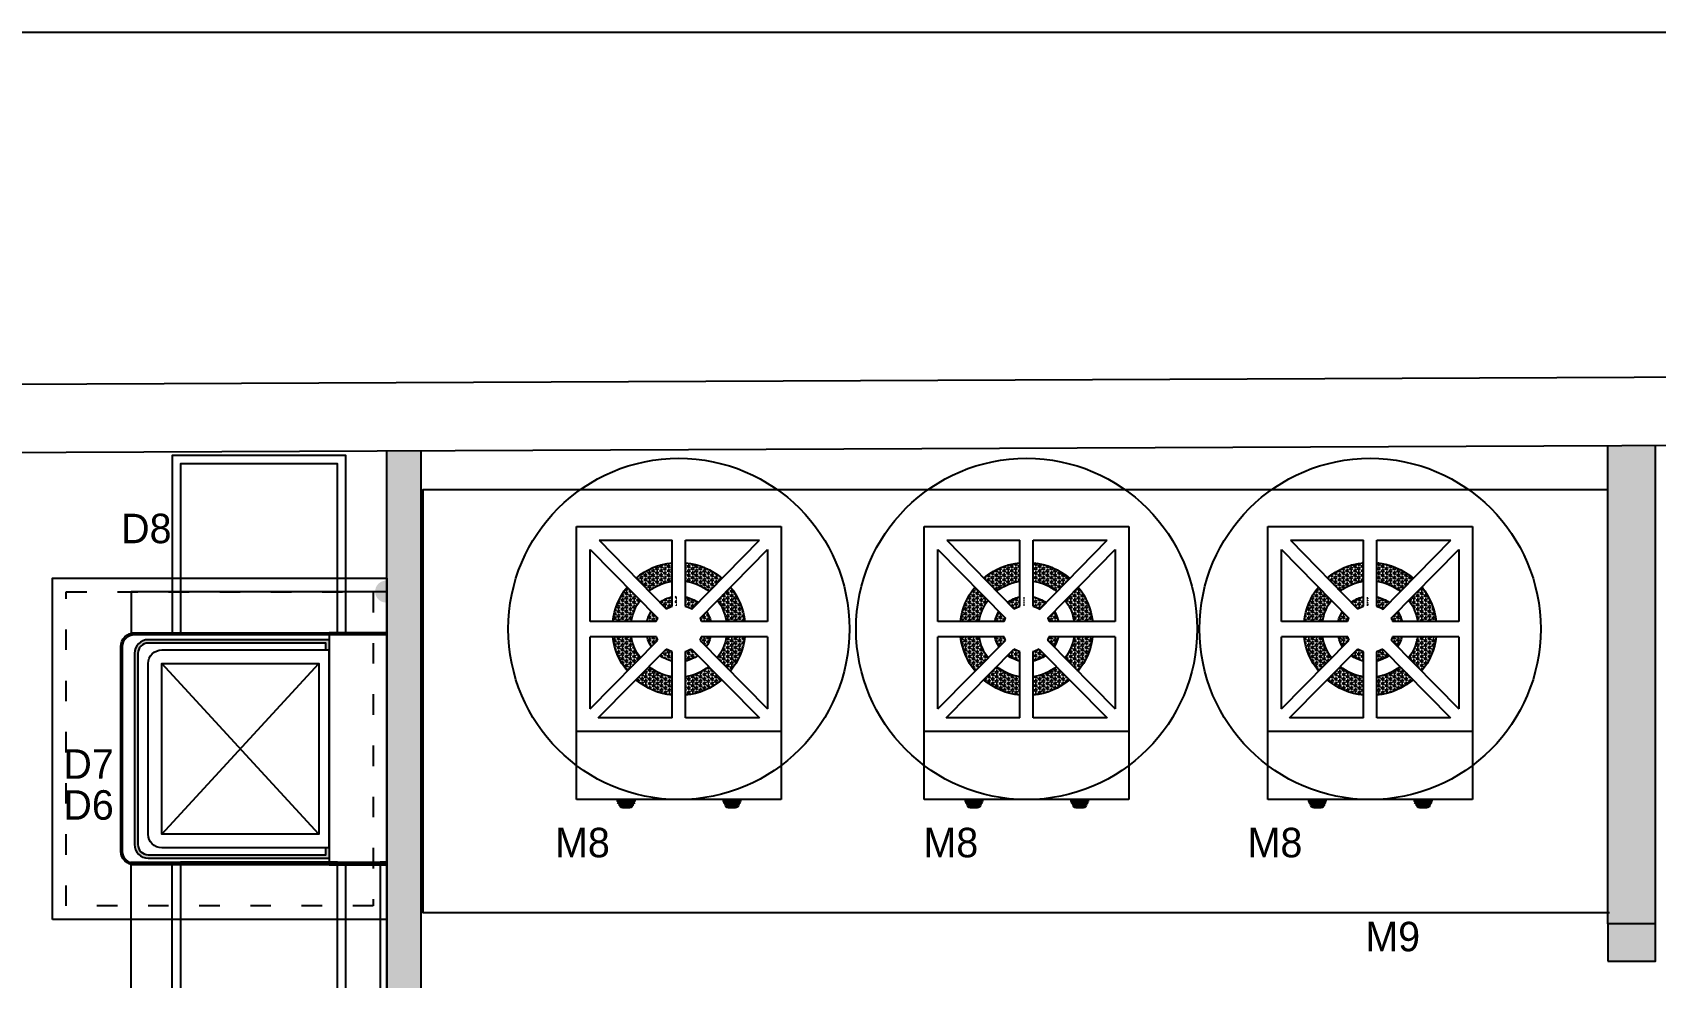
# Model space of a CAD drawing. Header units: millimetres. Extents: x -3164 to 12587, y -18082 to -16228.
# Drawn here: x -2486.4 to -2010.5, y -16704 to -16427.1 of the extents above; entities that cross this region are included whole.
import ezdxf
from ezdxf.enums import TextEntityAlignment as Align

# ---------------------------------------------------------------- set-up
doc = ezdxf.new("R2010")
doc.units = ezdxf.units.MM
doc.linetypes.add('ACAD_ISO03W100', pattern=[30, 12, -18])
doc.layers.add('rmz-elk.', color=40, linetype='Continuous', lineweight=20)
doc.styles.add('TAKSİM', font='GOTHIC.TTF', dxfattribs={"height": 20})
pattern_1 = [(0, (863.9996242556726, -4927.1812774043), (0, 0.6599112), [0.3810000000000001, -0.7620000000000001]), (120, (863.9996242556726, -4927.1812774043), (-0.5714998634418735, -0.3299555999999999), [0.3809999999999999, -0.7619999999999999]), (59.99999999999999, (864.3806242556725, -4927.1812774043), (-0.5714998634418735, 0.3299556000000001), [0.3810000000000001, -0.7620000000000001])]
pattern_2 = [(0, (1426.273702855094, -5386.25986027935), (0, 0.6599112000000003), [0.3810000000000001, -0.7620000000000001]), (120, (1426.273702855094, -5386.25986027935), (-0.5714998634418734, -0.3299555999999999), [0.3809999999999989, -0.7619999999999978]), (59.99999999999999, (1426.654702855094, -5386.25986027935), (-0.5714998634418734, 0.3299556000000001), [0.3810000000000001, -0.7620000000000001])]
pattern_3 = [(0, (1717.689698945006, -4372.871083199202), (0, 0.6599112), [0.3810000000000001, -0.7620000000000001]), (120, (1717.689698945006, -4372.871083199202), (-0.5714998634418735, -0.3299555999999999), [0.3809999999999998, -0.7619999999999997]), (59.99999999999999, (1718.070698945005, -4372.871083199202), (-0.5714998634418735, 0.3299556000000001), [0.3810000000000001, -0.7620000000000001])]

# ---------------------------------------------------------------- blocks, each defined once
blk = doc.blocks.new('23434324')
h = blk.add_hatch(color=7)
edge = h.paths.add_edge_path()
edge.add_line((2395.578636301163, 1826.784384428606), (2395.078636301163, 1826.784384428606))
edge.add_line((2395.078636301163, 1826.784384428606), (2395.078636301163, 1752.784384428606))
edge.add_arc((2391.578636301163, 1752.784384428606), 3.5, -90, 0, ccw=False)
edge.add_line((2391.578636301163, 1749.284384428606), (2331.578636301163, 1749.284384428606))
edge.add_arc((2331.578636301163, 1752.784384428606), 3.5, 180, 270, ccw=False)
edge.add_line((2328.078636301163, 1752.784384428606), (2328.078636301163, 1826.784384428606))
edge.add_line((2328.078636301163, 1826.784384428606), (2327.578636301163, 1826.784384428606))
edge.add_line((2327.578636301163, 1826.784384428606), (2327.578636301163, 1809.868606398034))
edge.add_line((2327.578636301163, 1809.868606398034), (2327.578636301163, 1752.784384428606))
edge.add_arc((2331.578636301163, 1752.784384428606), 4, 180, 270)
edge.add_line((2331.578636301163, 1748.784384428606), (2391.578636301163, 1748.784384428606))
edge.add_arc((2391.578636301163, 1752.784384428606), 4, 270, 360)
edge.add_line((2395.578636301163, 1752.784384428606), (2395.578636301163, 1826.784384428606))
blk.add_hatch(color=7).paths.add_polyline_path([(2393.578636301163, 1809.868606398034), (2390.578636301163, 1809.868606398034), (2390.578636301163, 1808.868606398034), (2392.578636301163, 1808.868606398034), (2392.578636301163, 1756.784384428606, -0.4142135623730951), (2389.578636301163, 1753.784384428606), (2333.578636301163, 1753.784384428606, -0.4142135623730951), (2330.578636301163, 1756.784384428606), (2330.578636301163, 1808.868606398034), (2332.578636301163, 1808.868606398034), (2332.578636301163, 1809.868606398034), (2329.578636301163, 1809.868606398034), (2329.578636301163, 1756.784384428606, 0.4142135623730951), (2333.578636301163, 1752.784384428606), (2389.578636301163, 1752.784384428606, 0.4142135623730951), (2393.578636301163, 1756.784384428606)])
at = {"color": 7}
for points in [[(2331.578636301163, 1748.784384428606), (2391.578636301163, 1748.784384428606, 0.414213562373095), (2395.578636301163, 1752.784384428606), (2395.578636301163, 1826.784384428606), (2327.578636301163, 1826.784384428606), (2327.578636301163, 1752.784384428606, 0.414213562373095)], [(2331.578636301163, 1749.284384428606), (2391.578636301163, 1749.284384428606, 0.414213562373095), (2395.078636301163, 1752.784384428606), (2395.078636301163, 1826.784384428606), (2328.078636301163, 1826.784384428606), (2328.078636301163, 1752.784384428606, 0.414213562373095)]]:
    blk.add_lwpolyline(points, format="xyb", close=True, dxfattribs=at)
for points in [[(2327.578636301163, 1809.868606398034), (2327.578636301163, 1826.784384428606), (2395.578636301163, 1826.784384428606), (2395.578636301163, 1809.868606398034)], [(2390.578636301163, 1826.784384428606), (2332.578636301163, 1826.784384428606)], [(2395.078636301163, 1809.868606398034), (2328.078636301163, 1809.868606398034)], [(2332.578636301163, 1809.868606398034), (2390.578636301163, 1809.868606398034)], [(2336.578636301162, 1760.784384428606), (2386.578636301163, 1760.784384428606), (2386.578636301163, 1806.784384428606), (2336.578636301163, 1806.784384428606), (2336.578636301162, 1760.784384428606), (2386.578636301163, 1806.784384428606), (2336.578636301163, 1806.784384428606), (2386.578636301163, 1760.784384428606)]]:
    blk.add_lwpolyline(points, dxfattribs=at)
for points in [[(2393.578636301163, 1809.868606398034), (2393.578636301163, 1756.784384428606, -0.414213562373095), (2389.578636301163, 1752.784384428606), (2333.578636301163, 1752.784384428606, -0.414213562373095), (2329.578636301163, 1756.784384428606), (2329.578636301163, 1809.868606398034)], [(2390.578636301163, 1808.868606398034), (2392.578636301163, 1808.868606398034), (2392.578636301163, 1756.784384428606, -0.4142135623730951), (2389.578636301163, 1753.784384428606), (2333.578636301163, 1753.784384428606, -0.4142135623730951), (2330.578636301163, 1756.784384428606), (2330.578636301163, 1808.868606398034), (2332.578636301163, 1808.868606398034)], [(2332.578636301163, 1809.868606398034), (2332.578636301163, 1760.784384428606, 0.414213562373095), (2336.578636301163, 1756.784384428606), (2386.578636301163, 1756.784384428606, 0.414213562373095), (2390.578636301163, 1760.784384428606), (2390.578636301163, 1809.868606398034)]]:
    blk.add_lwpolyline(points, format="xyb", dxfattribs=at)
blk = doc.blocks.new('errere')
at = {"color": 1}
blk.add_lwpolyline([(93.74635105222978, 2378.24700648331), (193.7463510522298, 2378.24700648331), (193.7463510522298, 2476.24700648331), (93.74635105222978, 2476.24700648331)], close=True, dxfattribs=at)
at = {"color": 1, "linetype": 'ACAD_ISO03W100', "ltscale": 0.5}
blk.add_lwpolyline([(97.74635105222978, 2382.24700648331), (189.7463510522298, 2382.24700648331), (189.7463510522298, 2472.24700648331), (97.74635105222978, 2472.24700648331)], close=True, dxfattribs=at)
at = {"color": 1}
blk.add_blockref('23434324', (-2217.832285248933, 649.4626220547034), dxfattribs=at)
blk = doc.blocks.new('DSFSSDFS')
h = blk.add_hatch()
h.set_pattern_fill('NET3', scale=0.3, style=0)
h.set_pattern_definition([(0, (-92.65975996956149, 1.53194398631058), (0, 0.9524999999999999), []), (59.99999999999999, (-92.65975996956149, 1.53194398631058), (-0.8248891971046777, 0.4762500000000001), []), (120, (-92.65975996956149, 1.53194398631058), (-0.8248891971046778, -0.4762499999999997), [])])
h.paths.add_polyline_path([(1478.656101667159, 2190.227504005875, 1), (1482.656101667159, 2190.227504005875, 1)])
h.paths.add_polyline_path([(1481.208992645809, 2190.227504005875, -1), (1480.103210688508, 2190.227504005875, -1)], flags=16)
h.paths.add_polyline_path([(1480.960119657678, 2190.227504005875, 1), (1480.352083676639, 2190.227504005875, 1)], flags=0)
at = {"color": 7}
for points in [[(1453.656101667159, 2158.227504005875), (1483.656101667159, 2158.227504005875, 0.414213562373095), (1488.656101667159, 2163.227504005875), (1488.656101667159, 2193.227504005875, 0.414213562373095), (1483.656101667159, 2198.227504005875), (1453.656101667159, 2198.227504005875, 0.414213562373095), (1448.656101667159, 2193.227504005875), (1448.656101667159, 2163.227504005875, 0.414213562373095)], [(1453.656101667159, 2160.227504005875), (1483.656101667159, 2160.227504005875, 0.4142135623730951), (1486.656101667159, 2163.227504005875), (1486.656101667159, 2193.227504005875, 0.4142135623730951), (1483.656101667159, 2196.227504005875), (1453.656101667159, 2196.227504005875, 0.4142135623730951), (1450.656101667159, 2193.227504005875), (1450.656101667159, 2163.227504005875, 0.4142135623730951)]]:
    blk.add_lwpolyline(points, format="xyb", close=True, dxfattribs=at)
for points in [[(1476.656101667159, 2190.227504005875), (1456.656101667159, 2190.227504005875)], [(1456.656101667159, 2166.227504005875), (1477.827674542412, 2187.399076881129)], [(1480.656101667159, 2186.227504005875), (1480.656101667159, 2166.227504005875)]]:
    blk.add_lwpolyline(points, dxfattribs=at)
for radius in [3, 2.278098493742164, 2, 0.5528909786503391, 0.3040179905196965]:
    blk.add_circle((1480.656101667159, 2190.227504005875), radius, dxfattribs=at)
blk = doc.blocks.new('A$C70B71D40')
at = {"color": 7}
for points in [[(75.00000199180795, 6.770997060812078e-06), (75.00000199180795, 160.0000067709971), (1.991807948797941e-06, 160.0000067709971), (1.991807948797941e-06, 6.770997060812078e-06)], [(60.50000199180795, 160.0000067709971), (60.50000199180795, 10.50000677099706), (14.50000199180795, 10.50000677099706), (14.50000199180795, 160.0000067709971)]]:
    blk.add_lwpolyline(points, close=True, dxfattribs=at)
for points in [[(1.991807948797941e-06, 160.0000067709971), (2.000001991807949, 160.0000067709971), (2.000001991807949, 6.770997060812078e-06)], [(37.50000199180795, 8.00000677099706), (12.00000199180795, 8.00000677099706), (12.00000199180795, 160.0000067709971)], [(12.00000199180795, 8.00000677099706), (63.00000199180795, 8.00000677099706), (63.00000199180795, 160.0000067709971)], [(14.50000199180795, 10.50000677099706), (12.00000199180795, 8.00000677099706)], [(60.50000199180795, 10.50000677099706), (63.00000199180795, 8.00000677099706)]]:
    blk.add_lwpolyline(points, dxfattribs=at)
at = {"color": 7, "rotation": 90.00000000000001}
blk.add_blockref('DSFSSDFS', (2216.16172112932, -1375.432355870134), dxfattribs=at)
blk = doc.blocks.new('ghggfhh')
at = {"color": 7}
blk.add_lwpolyline([(1188.70887886518, 1333.348928259998), (1193.70887886518, 1333.348928259998), (1193.70887886518, 1333.874710884695), (1188.70887886518, 1333.874710884695)], close=True, dxfattribs=at)
blk.add_lwpolyline([(1188.70887886518, 1332.995249185514), (1189.20887886518, 1332.530171890104), (1189.20887886518, 1332.508896094053, 0.414213562373095), (1190.20887886518, 1331.508896094053), (1192.20887886518, 1331.508896094053, 0.414213562373095), (1193.20887886518, 1332.508896094053), (1193.20887886518, 1332.530171890104), (1193.70887886518, 1332.995249185514)], format="xyb", dxfattribs=at)
for points in [[(1188.70887886518, 1332.995249185514), (1190.70887886518, 1332.995249185514)], [(1189.35040899095, 1332.739956668449), (1193.06734873941, 1332.739956668449)], [(1189.458884000102, 1332.506120782187), (1192.958873730258, 1332.506120782187)], [(1190.70887886518, 1333.348928259998), (1190.70887886518, 1332.995249185514)], [(1191.70887886518, 1333.348928259998), (1191.70887886518, 1332.995249185514)], [(1191.70887886518, 1332.995249185514), (1193.70887886518, 1332.995249185514)], [(1189.497180093985, 1332.272284895925), (1192.920577636375, 1332.272284895925)], [(1189.624773103534, 1332.038449009662), (1192.792984626826, 1332.038449009662)], [(1189.972656051877, 1331.7970683182), (1192.445101678482, 1331.7970683182)]]:
    blk.add_lwpolyline(points, dxfattribs=at)
blk = doc.blocks.new('dggddgf')
h = blk.add_hatch()
h.set_pattern_fill('HEX', color=1, scale=0.12, style=0)
h.set_pattern_definition(pattern_3)
edge = h.paths.add_edge_path()
edge.add_line((2936.078206490585, -3754.126566899455), (2939.859170772854, -3757.985743806277))
edge.add_arc((2948.752949438273, -3768.94550381173), 14.11437700809292, 97.8899833341319, 129.0591198469256, ccw=False)
edge.add_line((2946.815449438273, -3754.964740882741), (2946.815449438273, -3749.541996557886))
edge.add_arc((2948.752949438272, -3768.945503811729), 19.49999999999881, 95.70225857670721, 130.5406080018168)
h = blk.add_hatch()
h.set_pattern_fill('HEX', color=1, scale=0.12, style=0)
h.set_pattern_definition(pattern_1)
h.paths.add_polyline_path([(2961.312456023715, -3754.028775137848, 0.1512101996851955), (2950.690449438273, -3749.541996557886), (2950.690449438273, -3754.964740882742, -0.1342449488269524), (2957.534305587959, -3757.895462069776)])
h = blk.add_hatch()
h.set_pattern_fill('HEX', color=1, scale=0.12, style=0)
h.set_pattern_definition(pattern_3)
edge = h.paths.add_edge_path()
edge.add_line((2929.373290312194, -3766.782447604184), (2934.805303537635, -3766.782447604184))
edge.add_arc((2948.752949438274, -3768.945503811731), 14.11437700809464, 143.582877989877, 171.1845691871705, ccw=False)
edge.add_line((2937.394878405554, -3760.566371354113), (2933.588512785186, -3756.686227283547))
edge.add_arc((2948.752949438273, -3768.945503811731), 19.50000000000026, 141.0471352166386, 173.6313041909521)
edge = h.paths.add_edge_path()
edge.add_line((2934.83238918149, -3771.276520856691), (2929.392774864263, -3771.276520856691))
edge.add_arc((2948.752949438273, -3768.945503811731), 19.50000000000026, 186.8655170852251, 219.2674770911716)
edge.add_line((2933.656057000563, -3781.287863339966), (2937.473840622293, -3777.430628598315))
edge.add_arc((2948.752949438274, -3768.945503811731), 14.11437700809464, 189.5060623183917, 216.9536613469417, ccw=False)
h = blk.add_hatch()
h.set_pattern_fill('HEX', color=1, scale=0.12, style=0)
h.set_pattern_definition(pattern_3)
edge = h.paths.add_edge_path()
edge.add_line((2962.700595338911, -3766.782447604184), (2968.132608564351, -3766.782447604184))
edge.add_arc((2948.752949438271, -3768.94550381173), 19.5000000000007, 6.368695809045496, 38.95286478334975)
edge.add_line((2963.917386091362, -3756.686227283549), (2960.111020470992, -3760.566371354113))
edge.add_arc((2948.752949438274, -3768.945503811731), 14.1143770080924, 8.815430812831323, 36.41712201012632, ccw=False)
edge = h.paths.add_edge_path()
edge.add_line((2968.113124012282, -3771.276520856691), (2962.673509695055, -3771.276520856691))
edge.add_arc((2948.752949438274, -3768.945503811731), 14.1143770080924, 323.046338653055, 350.4939376816065, ccw=False)
edge.add_line((2960.032058254252, -3777.430628598314), (2963.849841875982, -3781.287863339965))
edge.add_arc((2948.752949438271, -3768.94550381173), 19.5000000000007, 320.732522908831, 353.1344829147729)
h = blk.add_hatch()
h.set_pattern_fill('HEX', color=1, scale=0.12, style=0)
h.set_pattern_definition(pattern_2)
edge = h.paths.add_edge_path()
edge.add_line((2939.39981157748, -3766.782447604184), (2942.149582316486, -3766.782447604184))
edge.add_arc((2948.752949438273, -3768.94550381173), 6.948616373215433, 153.25862528981, 161.8628250903643, ccw=False)
edge.add_line((2942.547510579287, -3765.81887654429), (2940.616556699861, -3763.850495155573))
edge.add_arc((2948.752949438272, -3768.94550381173), 9.599999999999648, 147.9452041147022, 166.978400720846)
edge = h.paths.add_edge_path()
edge.add_line((2942.206986633748, -3771.276520856691), (2939.440250606241, -3771.276520856691))
edge.add_arc((2948.752949438272, -3768.94550381173), 9.599999999999648, 194.0527009161436, 212.9800757661751)
edge.add_line((2940.699894283962, -3774.17123846646), (2942.626680054446, -3772.224542228536))
edge.add_arc((2948.752949438273, -3768.94550381173), 6.948616373215433, 199.60081204265, 208.1575728299753, ccw=False)
h = blk.add_hatch()
h.set_pattern_fill('HEX', color=1, scale=0.12, style=0)
h.set_pattern_definition(pattern_2)
edge = h.paths.add_edge_path()
edge.add_line((2943.038903490663, -3761.231252136513), (2944.919050262683, -3763.150291424465))
edge.add_arc((2948.752949438273, -3768.94550381173), 6.948616373215345, 106.19053637835441, 123.48715421423111, ccw=False)
edge.add_line((2946.815449438273, -3762.272471273813), (2946.815449438273, -3759.543052336185))
edge.add_arc((2948.752949438272, -3768.945503811732), 9.600000000000561, 101.6435785159113, 126.5278263989657)
h = blk.add_hatch()
h.set_pattern_fill('HEX', color=1, scale=0.12, style=0)
h.set_pattern_definition(pattern_2)
edge = h.paths.add_edge_path()
edge.add_line((2949.690449438273, -3762.060421150491), (2949.690449438273, -3759.391389841822))
edge.add_arc((2948.752949438273, -3768.94550381173), 9.600000000000358, 84.39577717171352, 86.41667830152865)
edge.add_line((2949.352949438272, -3759.364272158127), (2949.352949438271, -3762.022840342941))
edge.add_arc((2948.752949438273, -3768.945503811732), 6.948616373216534, 82.2460670206832, 85.04644816204569, ccw=False)
edge = h.paths.add_edge_path()
edge.add_line((2952.47228354322, -3763.076106626509), (2954.354844721609, -3761.149429848861))
edge.add_arc((2948.752949438273, -3768.94550381173), 9.599999999999921, 54.30073747513237, 78.3564214840879)
edge.add_line((2950.690449438273, -3759.543052336185), (2950.690449438273, -3762.272471273813))
edge.add_arc((2948.752949438272, -3768.945503811732), 6.948616373216395, 57.638281477937426, 73.80946362165179, ccw=False)
h = blk.add_hatch()
h.set_pattern_fill('HEX', color=1, scale=0.12, style=0)
h.set_pattern_definition(pattern_2)
edge = h.paths.add_edge_path()
edge.add_line((2955.356316560059, -3766.782447604184), (2958.106087299064, -3766.782447604184))
edge.add_arc((2948.752949438272, -3768.945503811731), 9.60000000000012, 13.02159927915534, 32.05479588529109)
edge.add_line((2956.889342176685, -3763.850495155573), (2954.958388297259, -3765.81887654429))
edge.add_arc((2948.752949438273, -3768.945503811732), 6.94861637321476, 18.137174909646717, 26.74137471019651, ccw=False)
edge = h.paths.add_edge_path()
edge.add_line((2958.065648270302, -3771.276520856691), (2955.298912242797, -3771.276520856691))
edge.add_arc((2948.752949438273, -3768.945503811732), 6.94861637321476, 331.842427170036, 340.3991879573573, ccw=False)
edge.add_line((2954.879218822101, -3772.224542228536), (2956.806004592584, -3774.171238466459))
edge.add_arc((2948.752949438272, -3768.945503811731), 9.60000000000012, 327.0199242338375, 345.9472990838589)
h = blk.add_hatch()
h.set_pattern_fill('HEX', color=1, scale=0.12, style=0)
h.set_pattern_definition(pattern_2)
edge = h.paths.add_edge_path()
edge.add_line((2946.815449438273, -3778.347955287277), (2946.815449438273, -3775.618536349649))
edge.add_arc((2948.752949438273, -3768.94550381173), 6.948616373215926, 237.8587634193605, 253.8094636216549, ccw=False)
edge.add_line((2945.056229053319, -3774.82917000702), (2943.15826071615, -3776.746751026283))
edge.add_arc((2948.752949438273, -3768.94550381173), 9.60000000000017, 234.3536831711634, 258.3564214840828)
h = blk.add_hatch()
h.set_pattern_fill('HEX', color=1, scale=0.12, style=0)
h.set_pattern_definition(pattern_1)
h.paths.add_polyline_path([(2952.449669823226, -3774.829170007019, -0.06971065240336698), (2950.690449438272, -3775.618536349649), (2950.690449438272, -3778.347955287277, 0.1051163154149321), (2954.347638160395, -3776.746751026282)])
h = blk.add_hatch()
h.set_pattern_fill('HEX', color=1, scale=0.12, style=0)
h.set_pattern_definition(pattern_3)
edge = h.paths.add_edge_path()
edge.add_line((2939.955428226852, -3779.98268002946), (2936.15101514229, -3783.826406069314))
edge.add_arc((2948.752949438273, -3768.94550381173), 19.50000000000005, 229.7403106977143, 264.2977414232905)
edge.add_line((2946.815449438273, -3788.349011065575), (2946.815449438273, -3782.92626674072))
edge.add_arc((2948.752949438273, -3768.94550381173), 14.11437700809389, 231.4423236815913, 262.11001666586867, ccw=False)
h = blk.add_hatch()
h.set_pattern_fill('HEX', color=1, scale=0.12, style=0)
h.set_pattern_definition(pattern_3)
edge = h.paths.add_edge_path()
edge.add_line((2961.354883734256, -3783.826406069314), (2957.550470649693, -3779.98268002946))
edge.add_arc((2948.752949438273, -3768.945503811731), 14.1143770080935, 277.88998333412974, 308.5576763184109, ccw=False)
edge.add_line((2950.690449438273, -3782.92626674072), (2950.690449438273, -3788.349011065576))
edge.add_arc((2948.752949438273, -3768.94550381173), 19.50000000000025, 275.7022585767054, 310.2596893022853)
at = {"color": 7}
for p, q in [((2978.752949438273, -3738.94550381173), (2918.752949438273, -3738.94550381173)), ((2918.752949438273, -3738.94550381173), (2918.752949438273, -3818.94550381173)), ((2978.752949438273, -3818.94550381173), (2978.752949438273, -3738.94550381173)), ((2946.815449438273, -3742.94550381173), (2925.123746201979, -3742.94550381173)), ((2944.919050262683, -3763.150291424465), (2925.12374620198, -3742.94550381173)), ((2946.815449438273, -3762.272471273813), (2946.815449438273, -3742.94550381173)), ((2972.141950918849, -3742.94550381173), (2950.690449438273, -3742.94550381173)), ((2950.690449438273, -3762.272471273813), (2950.690449438273, -3742.94550381173)), ((2972.141950918848, -3742.94550381173), (2952.47228354322, -3763.076106626509)), ((2922.752949438273, -3745.640639164861), (2922.752949438273, -3766.782447604184)), ((2942.547510579287, -3765.818876544289), (2922.752949438273, -3745.640639164861)), ((2974.752949438273, -3745.640639164862), (2954.958388297259, -3765.81887654429)), ((2974.752949438273, -3766.782447604184), (2974.752949438273, -3745.640639164862)), ((2922.752949438272, -3771.276520856691), (2922.752949438271, -3792.303638315231)), ((2942.626680054445, -3772.224542228537), (2922.752949438273, -3792.30363831523)), ((2974.752949438273, -3792.303638315229), (2954.879218822101, -3772.224542228536)), ((2974.752949438273, -3792.303638315229), (2974.752949438273, -3771.276520856691)), ((2945.05622905332, -3774.82917000702), (2925.145641579975, -3794.94550381173)), ((2946.815449438272, -3794.94550381173), (2946.815449438272, -3775.618536349649)), ((2950.690449438273, -3794.94550381173), (2950.690449438272, -3775.618536349649)), ((2972.360257296571, -3794.94550381173), (2952.449669823226, -3774.829170007019)), ((2925.145641579975, -3794.94550381173), (2946.815449438272, -3794.94550381173)), ((2950.690449438273, -3794.94550381173), (2972.360257296571, -3794.94550381173)), ((2918.752949438273, -3798.94550381173), (2978.752949438273, -3798.94550381173))]:
    blk.add_line(p, q, dxfattribs=at)
at = {"color": 1}
for p, q in [((2978.752949438273, -3738.94550381173), (2918.752949438273, -3738.94550381173)), ((2918.752949438273, -3738.94550381173), (2918.752949438273, -3798.94550381173)), ((2978.752949438273, -3798.94550381173), (2978.752949438273, -3738.94550381173)), ((2918.752949438273, -3798.94550381173), (2978.752949438273, -3798.94550381173))]:
    blk.add_line(p, q, dxfattribs=at)
at = {"color": 7}
for points in [[(2922.752949438273, -3766.782447604184), (2942.149582316485, -3766.782447604184)], [(2955.35631656006, -3766.782447604184), (2974.752949438273, -3766.782447604184)], [(2922.752949438272, -3771.276520856691), (2942.206986633748, -3771.276520856691)], [(2955.298912242798, -3771.276520856691), (2974.752949438273, -3771.276520856691)], [(2918.752949438273, -3818.94550381173), (2978.752949438273, -3818.94550381173)]]:
    blk.add_lwpolyline(points, dxfattribs=at)
at = {"color": 1}
for centre, radius, start, end in [((2948.752949438273, -3768.94550381173), 19.5, 95.70225857670539, 130.540608001812), ((2948.752949438273, -3768.94550381173), 19.5, 49.90347313911382, 84.2977414232946), ((2948.752949438269, -3768.945503811729), 19.49999999999651, 141.0471352166244, 173.6313041909553), ((2948.752949438272, -3768.94550381173), 14.11437700809304, 97.88998333413113, 129.0591198469243), ((2948.752949438273, -3768.94550381173), 14.11437700809336, 51.52619025538068, 82.11001666586887), ((2948.752949438273, -3768.94550381173), 19.5, 6.368695809044715, 38.95286478337565), ((2948.752949438273, -3768.94550381173), 14.11437700809336, 143.5828779898554, 171.1845691871315), ((2948.752949438273, -3768.94550381173), 9.600000000000001, 147.9452041146571, 166.9784007208428), ((2948.752949438273, -3768.94550381173), 9.600000000000001, 101.6435785159125, 126.5278263989761), ((2948.752949438273, -3768.94550381173), 9.600000000000001, 54.30073747512809, 78.3564214840875), ((2948.752949438273, -3768.94550381173), 9.600000000000001, 13.02159927915719, 32.05479588534288), ((2948.752949438273, -3768.94550381173), 14.11437700809336, 8.815430812868465, 36.41712201014457), ((2948.752949438273, -3768.945503811731), 19.50000000000071, 186.8655170852453, 219.2674770911563), ((2948.752949438273, -3768.94550381173), 14.11437700809336, 189.5060623183953, 216.9536613469775), ((2948.752949438273, -3768.94550381173), 9.600000000000001, 194.0527009162152, 212.9800757661961), ((2948.752949438273, -3768.94550381173), 9.600000000000001, 327.0199242338181, 345.9472990837848), ((2948.752949438273, -3768.94550381173), 14.11437700809336, 323.0463386531136, 350.4939376816047), ((2948.752949438273, -3768.94550381173), 19.5, 320.7325229088437, 353.1344829147547), ((2948.752949438273, -3768.945503811727), 9.600000000003769, 234.353683171154, 258.3564214840875), ((2948.752949438273, -3768.94550381173), 9.600000000000001, 281.6435785159125, 305.6463168288566), ((2948.752949438273, -3768.94550381173), 14.11437700809336, 231.4423236816282, 262.1100166658689), ((2948.752949438273, -3768.94550381173), 14.11437700809336, 277.8899833341312, 308.5576763183719), ((2948.752949438273, -3768.94550381173), 19.5, 229.740310697726, 264.2977414232946), ((2948.752949438273, -3768.94550381173), 19.5, 275.7022585767054, 310.259689302274)]:
    blk.add_arc(centre, radius, start, end, dxfattribs=at)
at = {"color": 7}
for radius, start, end in [(6.948616373215192, 105.7480952837699, 123.4871542142387), (6.948616373215114, 106.1905363783376, 123.4871542142387), (6.948616373215192, 57.63828147793437, 73.8094636216624), (6.948616373215114, 57.63828147795637, 73.8094636216624), (6.948616373215114, 153.2586252898192, 161.8628250903702), (6.948616373215192, 18.13717490962984, 26.74137471017492), (6.948616373215114, 18.13717490962984, 26.74137471017492), (6.948616373215114, 199.6008120426452, 208.1575728299645), (6.948616373215192, 331.8424271700355, 340.3991879573548), (6.948616373215114, 331.8424271700355, 340.3991879573548), (6.948616373215192, 237.8587634193667, 255.2902157569483), (6.948616373215114, 237.8587634193667, 253.8094636216624), (6.948616373215192, 286.1905363783376, 302.1412365806333), (6.948616373215114, 286.1905363783376, 302.1412365806333)]:
    blk.add_arc((2948.752949438273, -3768.94550381173), radius, start, end, dxfattribs=at)
for p in [(1741.989355325981, -5152.820214696425), (1772.989355325981, -5152.820214696425)]:
    blk.add_blockref('ghggfhh', p, dxfattribs=at)

msp = doc.modelspace()

# ---------------------------------------------------------------- hatches: boundary and pattern name
h = msp.add_hatch(color=256)
h.dxf.hatch_style = 1
h.paths.add_polyline_path([(-2515.197444749334, -16539.24916295547), (-2515.197444749334, -16550.24916295547), (-2501.197444749333, -16550.24916295547), (-2501.197444749333, -16539.24916295547)])
h.paths.add_polyline_path([(-2722.080457445007, -16653.04062555406), (-2708.508209036172, -16656.47487556373), (-2705.809869742863, -16645.81096609964), (-2719.382118151698, -16642.37671608997)])
h.paths.add_polyline_path([(-2024.539819608844, -16699.20892874629), (-2010.539819608844, -16699.20892874629), (-2010.539819608844, -16688.20892874629), (-2024.539819608844, -16688.20892874629)])
h.paths.add_polyline_path([(-1675.539819608844, -16688.20892874629), (-1675.539819608844, -16699.20892874629), (-1661.539819608844, -16699.20892874629), (-1661.539819608844, -16688.20892874629)])
h.paths.add_polyline_path([(-525.5398196088445, -16700.20892874629), (-511.539819608844, -16700.20892874629), (-511.5398196088445, -16689.20892874629), (-525.539819608844, -16689.20892874629)])
h.paths.add_polyline_path([(-113.5398196088445, -16696.20892874629), (-113.5398196088436, -16707.20892874629), (-99.53981960884448, -16707.20892874629), (-99.53981960884357, -16696.20892874629)])
h.paths.add_polyline_path([(-99.53981960884357, -17581.20892874629), (-99.53981960884448, -17570.20892874629), (-113.5398196088436, -17570.20892874629), (-113.5398196088436, -17581.20892874629)])
h.paths.add_polyline_path([(-549.5398196088445, -17581.20892874629), (-549.539819608844, -17570.20892874629), (-563.5398196088445, -17570.20892874629), (-563.539819608844, -17581.20892874629)])
h.paths.add_polyline_path([(-960.5398196088445, -17570.20892874629), (-960.5398196088445, -17581.20892874629), (-946.5398196088445, -17581.20892874629), (-946.5398196088445, -17570.20892874629)])
h.paths.add_polyline_path([(-1312.539819608844, -17570.20892874629), (-1312.539819608844, -17581.20892874629), (-1298.539819608844, -17581.20892874629), (-1298.539819608844, -17570.20892874629)])
h.paths.add_polyline_path([(-1675.539819608844, -17581.20892874629), (-1661.539819608844, -17581.20892874629), (-1661.539819608844, -17570.20892874629), (-1675.539819608844, -17570.20892874629)])
h.paths.add_polyline_path([(-2024.539819608844, -17570.20892874629), (-2024.539819608844, -17581.20892874629), (-2010.539819608844, -17581.20892874629), (-2010.539819608844, -17570.20892874629)])
h = msp.add_hatch(color=256)
h.dxf.hatch_style = 1
h.paths.add_polyline_path([(-1772.470598240501, -16873.84571132422), (-1782.470598240503, -16873.84571132422), (-1782.470598240503, -16883.84571132422), (-1772.470598240501, -16883.84571132422), (-1762.470598240501, -16883.84571132422), (-1692.470598240501, -16883.84571132422), (-1692.470598240501, -16873.84571132422), (-1762.470598240501, -16873.84571132422), (-1762.470598240501, -16748.84571132422), (-1661.539819608846, -16748.84571132422), (-1661.539819608846, -16699.20892874629), (-1671.539819608846, -16699.20892874629), (-1671.539819608846, -16738.84571132422), (-1762.470598240501, -16738.84571132422), (-1762.470598240501, -16547.11412113517), (-1772.470598240501, -16547.15655957957)])
h.paths.add_polyline_path([(-1946.85451369057, -16883.84571132422), (-1882.470598240503, -16883.84571132422), (-1882.470598240503, -16873.84571132422), (-1946.85451369057, -16873.84571132422)])
h.paths.add_polyline_path([(-2024.539819608844, -16688.20892874629), (-2010.539819608844, -16688.20892874629), (-2010.539819608844, -16548.16688832103), (-2024.539819608844, -16548.22630214319)])
h.paths.add_polyline_path([(-2382.470598240503, -16933.84653151543), (-2457.472522469299, -16933.84653151543), (-2457.472522469299, -16943.84653151543), (-2372.470598240503, -16943.84653151543), (-2372.470598240503, -16883.84571132422), (-2246.85451369057, -16883.84571132422), (-2246.85451369057, -16873.84571132422), (-2372.470598240501, -16873.84571132422), (-2372.470598240503, -16549.70286624362), (-2382.470598240503, -16549.74530468803)])
h.paths.add_polyline_path([(-2569.472522469299, -16976.68505927381), (-2569.472522469299, -17051.81727153261), (-2559.472522469297, -17051.81727153261), (-2559.472522469299, -16968.99584098965), (-2552.787829832658, -16943.84653151543), (-2547.787829832658, -16943.84653151543), (-2547.787829832658, -16933.84653151543), (-2560.477048116814, -16933.84653151543), (-2569.136953383124, -16966.42703287851), (-2773.211487311781, -16912.1839716256), (-2775.780295422921, -16921.84840253943)])
h.paths.add_polyline_path([(-2645.958341801173, -17266.00333045226), (-2699.168709553593, -17476.292135003), (-2689.474246404425, -17478.74517072419), (-2649.377366061672, -17320.2812211284), (-2623.20231555892, -17326.90441757561), (-2620.749279837728, -17317.20995442645), (-2646.92433034048, -17310.58675797923), (-2636.263878652009, -17268.45636617345), (-2609.280485718915, -17161.81727153261), (-2559.472522469299, -17161.81727153261), (-2559.472522469299, -17151.81727153261), (-2559.472522469297, -17141.81727153261), (-2569.472522469299, -17141.81727153261), (-2569.472522469299, -17151.81727153261), (-2617.06530491177, -17151.81727153261)])
h.paths.add_polyline_path([(-2451.61031781866, -17370.32314984069), (-2490.490585687716, -17523.97901421732), (-2489.592367320667, -17523.97901421732), (-2489.592367320667, -17534.97901421732), (-2493.273967554036, -17534.97901421732), (-2499.451696692371, -17559.39356593369), (-2489.757233543203, -17561.84660165488), (-2439.462818948301, -17363.08172241272), (-2465.637869451051, -17356.4585259655), (-2468.090905172243, -17366.15298911467)])
h.paths.add_polyline_path([(-2804.439794126862, -17460.20865542268), (-2801.986750306754, -17450.51416026638), (-2903.028233656258, -17425.22324484515), (-2905.481277476365, -17434.91774000146)])
h.paths.add_polyline_path([(-2726.833661047311, -17479.63364882954), (-2717.132894412367, -17482.0617730054), (-2714.67985059226, -17472.36727784909), (-2724.380617227205, -17469.93915367324)])
at = {"layer": 'rmz-elk.'}
msp.add_hatch(color=256, dxfattribs=at).paths.add_polyline_path([(-2382.706208459665, -16587.7044114711, 1), (-2382.706208459665, -16594.13933540287, 1)])

# ---------------------------------------------------------------- linework, layer by layer
for p, q in [((-2024.539819608844, -16688.20892874629), (-2024.539819608844, -16548.22630214319)), ((-2010.539819608844, -16688.20892874629), (-2010.539819608844, -16548.16688832103))]:
    msp.add_line(p, q)
for points in [[(-3163.908852735414, -17682.14482069241), (-1070.487871993533, -17682.14482069241), (-1070.487871993533, -16427.11465992897), (-3163.908852735414, -16427.11465992897)], [(-2024.539819608844, -16699.20892874629), (-2010.539819608844, -16699.20892874629), (-2010.539819608844, -16688.20892874629), (-2024.539819608844, -16688.20892874629)]]:
    msp.add_lwpolyline(points, close=True)
for points in [[(-2512.15990048033, -17691.14835878992), (-1170.93931881314, -17758.96659155067), (45.59763863441913, -17723.82219055774), (60.45126761826396, -16543.63385129594), (-659.2908444876884, -16520.20644077531), (-1313.658708380091, -16525.20925319039), (-2697.409709494024, -16531.08167718294), (-2984.898357147335, -17667.24454525811), (-2964.528646551142, -17668.2745307753)], [(-2511.149899566222, -17671.17387761634), (-1170.722745591545, -17738.95199105245), (25.84069250209359, -17704.38460284086), (40.20612781835734, -16562.98546953053), (-659.5398196088263, -16540.20892874629), (-1313.539819608945, -16545.20892874629), (-2681.823379456036, -16551.01571132421), (-2773.211487311781, -16912.1839716256)], [(-2457.472522469299, -16933.84653151543), (-2382.470598240503, -16933.84653151543), (-2382.470598240503, -16549.74530468803)], [(-2372.470598240501, -16873.84571132422), (-2372.470598240503, -16549.70286624362)]]:
    msp.add_lwpolyline(points)
at = {"color": 7}
for points in [[(-2394.470598240503, -16551.01571132421), (-2445.470598240503, -16551.01571132421), (-2445.470598240503, -16603.01571132421)], [(-2394.470598240503, -16603.01571132421), (-2394.470598240503, -16551.01571132421), (-2445.470598240503, -16551.01571132421), (-2445.470598240503, -16603.01571132421)], [(-2396.970598240503, -16603.01571132421), (-2396.970598240503, -16553.51571132421), (-2442.970598240503, -16553.51571132421), (-2442.970598240503, -16603.01571132421)]]:
    msp.add_lwpolyline(points, dxfattribs=at)
at = {"color": 1}
msp.add_lwpolyline([(-2024.001755778666, -16685.01571132422), (-2371.876544447921, -16685.01571132422), (-2371.876544447921, -16561.01571132421), (-2024.527992489236, -16561.01571132421)], dxfattribs=at)
at = {"color": 7}
msp.add_lwpolyline([(-2457.470598240503, -16591.01571132421), (-2457.470598240503, -16603.01571132421), (-2382.470598240503, -16603.01571132421), (-2382.470598240503, -16591.01571132421)], close=True, dxfattribs=at)
for centre in [(-2296.876544447921, -16601.86756990016), (-2194.927351625476, -16601.86756990016), (-2094.208848002934, -16601.86756990016)]:
    msp.add_circle(centre, 50)

# ---------------------------------------------------------------- block references
at = {"color": 3, "xscale": -1}
for p in [(651.8764049903448, -12832.92206608843), (753.8255978127881, -12832.92206608843), (854.54410143533, -12832.92206608843)]:
    msp.add_blockref('dggddgf', p, dxfattribs=at)
at = {"color": 7, "xscale": -1, "rotation": 270}
msp.add_blockref('errere', (-4858.717604723819, -16780.76206237644), dxfattribs=at)
at = {"xscale": -1}
msp.add_blockref('A$C70B71D40', (-2382.470596248695, -16830.21619092423), dxfattribs=at)

# ---------------------------------------------------------------- texts
at = {"style": 'TAKSİM'}
for s, p in [('D8', (-2452.996964339418, -16576.74222969257)), ('D7', (-2469.936226122354, -16645.76090682925)), ('D6', (-2469.936226122354, -16657.74618912889)), ('M8', (-2325.134571557395, -16668.76150400575)), ('M8', (-2217.127794282609, -16668.76150400575)), ('M8', (-2122.107178893428, -16668.76150400575)), ('M9', (-2087.583013468415, -16696.29829532579))]:
    msp.add_text(s, height=8.64, dxfattribs=at).set_placement(p, align=Align.CENTER)

doc.saveas('drawing.dxf')
